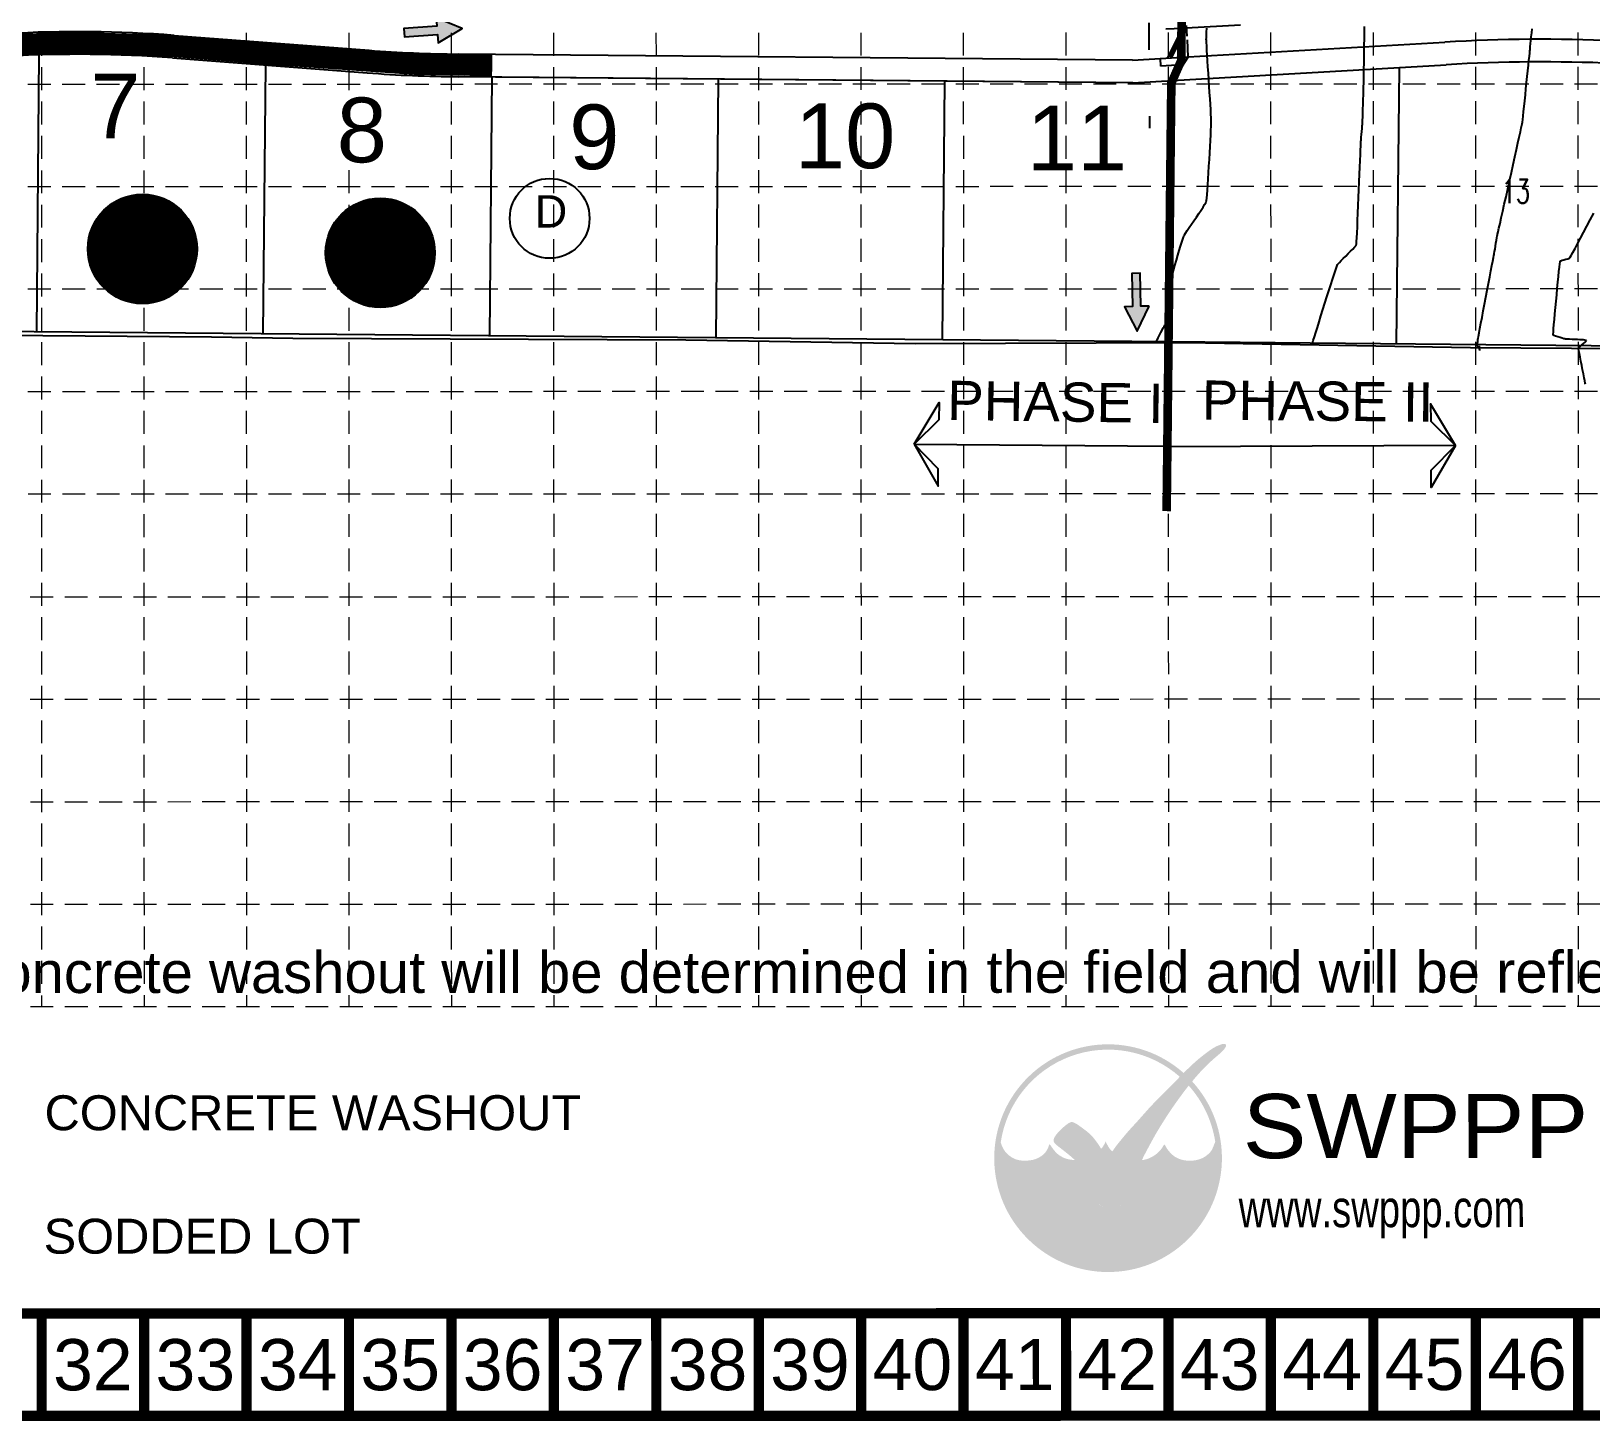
# Model space of a CAD drawing. Extents: x -500 to 2880, y -1767 to 500.
# Drawn here: x 1353 to 2076, y -1767 to -1123 of the extents above; entities that cross this region are included whole.
import ezdxf
from ezdxf.enums import TextEntityAlignment as Align

# ---------------------------------------------------------------- set-up
doc = ezdxf.new("R2010")
doc.units = 0
doc.header["$LTSCALE"] = 25
doc.header["$MEASUREMENT"] = 0
for name, pattern in [('CENTER', [2, 1.25, -0.25, 0.25, -0.25]), ('DASHED', [0.75, 0.5, -0.25]), ('HIDDEN', [0.375, 0.25, -0.125]), ('PHANTOM', [2.5, 1.25, -0.25, 0.25, -0.25, 0.25, -0.25])]:
    doc.linetypes.add(name, pattern=pattern)
doc.layers.get('0').update_dxf_attribs({"linetype": 'CONTINUOUS'})
for name, color, linetype in [('BASE', 7, 'CONTINUOUS'), ('BLOCKNO', 3, 'CONTINUOUS'), ('BOUNDARY', 4, 'PHANTOM'), ('CONT-MJR', 11, 'DASHED'), ('CONT-MNR', 9, 'HIDDEN'), ('EROSION BLANKET', 84, 'CONTINUOUS'), ('ESMTS', 2, 'DASHED'), ('GRID', 254, 'HIDDEN'), ('LEGEND', 7, 'CONTINUOUS'), ('LOGO', 7, 'CONTINUOUS'), ('P-LOTNOS', 2, 'CONTINUOUS'), ('P-LOTS', 1, 'CONTINUOUS'), ('P-PVMT', 9, 'CONTINUOUS'), ('P-ROW', 2, 'CONTINUOUS'), ('P-STORM', 3, 'CONTINUOUS'), ('P-Storm-CL', 11, 'CENTER'), ('P-STORM-INLET', 3, 'CONTINUOUS'), ('PHASE2', 9, 'CONTINUOUS'), ('PHASE2TEXT', 9, 'CONTINUOUS'), ('PHASELINE', 9, 'DASHED'), ('SRF-FLT', 7, 'CONTINUOUS')]:
    doc.layers.add(name, color=color, linetype=linetype)
doc.styles.add("L200'", font='ARIAL.TTF', dxfattribs={"height": 0.001969})
doc.styles.add('LOGO1', font='ROCKEB.TTF', dxfattribs={"height": 25})
doc.styles.add('ryland', font='ARIAL.TTF', dxfattribs={"height": 25})
doc.styles.get("Standard").update_dxf_attribs({"font": 'ARIAL.TTF'})
doc.styles.add('TEXT100', font='simplex.shx', dxfattribs={"height": 8.8})
pattern_1 = [(281.6589, (-630.7327, 1250.781), (0.61210502, 0.12630301), [])]

# ---------------------------------------------------------------- blocks, each defined once
blk = doc.blocks.new('ARROW')
blk.add_lwpolyline([(-67, -25.4), (-59.3, -25.4), (-59.6, -56.1), (-51.9, -56.2), (-51.6, -25.5), (-44, -25.5), (-55.3, -2.4), (-67, -25.4)], close=True)
at = {"color": 254}
for points in [[(-44, -25.5), (-67, -25.4), (-55.3, -2.4), (-67, -25.4)], [(-59.6, -56.1), (-51.9, -56.2), (-59.3, -25.4), (-51.6, -25.5)]]:
    blk.add_solid(points, dxfattribs=at)
blk = doc.blocks.new('new logo')
at = {"layer": 'LOGO'}
h = blk.add_hatch(color=170, dxfattribs=at)
h.paths.add_polyline_path([(67.43, 44.06), (66.82, 44.7), (66.35, 45.25), (65.96, 45.76), (65.54, 46.4), (65.09, 47.19), (64.7, 47.94), (64.44, 48.47), (64.18, 49.02), (63.92, 49.58), (63.67, 50.15), (63.31, 50.99), (62.9, 52), (62.6, 52.78), (62.42, 53.27), (62.25, 53.75), (62.07, 54.23), (61.88, 54.72), (61.69, 55.22), (61.48, 55.74), (61.26, 56.27), (61.03, 56.81), (60.78, 57.37), (60.52, 57.93), (60.25, 58.5), (59.96, 59.07), (59.66, 59.64), (59.34, 60.2), (59.02, 60.77), (58.68, 61.32), (58.34, 61.87), (57.99, 62.4), (57.64, 62.91), (57.29, 63.4), (56.95, 63.87), (56.61, 64.32), (56.27, 64.74), (55.93, 65.14), (55.58, 65.53), (55.23, 65.91), (54.91, 66.23), (53.98, 66.22), (52.92, 66.33), (52.05, 66.5), (51.45, 66.64), (50.85, 66.81), (50.26, 67.01), (49.41, 67.35), (48.33, 67.91), (47.34, 68.56), (46.46, 69.26), (45.69, 70.02), (45.01, 70.79), (44.44, 71.52), (43.98, 72.16), (43.6, 72.69), (43.42, 72.95), (43.25, 73.18), (43.1, 73.38), (42.96, 73.53), (42.85, 73.65), (42.75, 73.73), (42.66, 73.76), (42.59, 73.76), (42.53, 73.71), (42.48, 73.63), (42.43, 73.52), (42.38, 73.38), (42.33, 73.22), (42.19, 72.76), (41.96, 72.1), (41.67, 71.46), (41.36, 70.91), (40.98, 70.34), (40.53, 69.77), (40.01, 69.21), (39.42, 68.67), (38.77, 68.17), (38.06, 67.7), (37.31, 67.27), (36.53, 66.9), (35.73, 66.59), (34.88, 66.34), (33.96, 66.14), (32.97, 65.99), (31.89, 65.9), (30.76, 65.86), (29.65, 65.89), (28.59, 65.97), (27.62, 66.13), (26.71, 66.36), (25.83, 66.67), (24.95, 67.08), (24.08, 67.58), (23.21, 68.18), (22.36, 68.88), (21.76, 69.47), (21.37, 69.89), (20.98, 70.36), (20.61, 70.88), (20.24, 71.46), (19.89, 72.13), (19.54, 72.89), (19.19, 73.77), (18.85, 74.77, -0.595729), (106.28, 106.77), (106.97, 107.48), (107.53, 108.05), (108.12, 108.64, 37.93689), (112.29, 104.53), (112.05, 104.24), (111.57, 103.66), (111.09, 103.06), (110.61, 102.47, -0.146449), (123.57, 75.01), (123.33, 74.47), (123.13, 73.97), (122.94, 73.5), (122.77, 73.07), (122.51, 72.4), (122.22, 71.72), (121.9, 71.1), (121.52, 70.53), (121.11, 70), (120.66, 69.51), (120.15, 69.03), (119.62, 68.57), (119.04, 68.14), (118.44, 67.73), (117.81, 67.36), (117.15, 67.03), (116.47, 66.74), (115.76, 66.49), (115.03, 66.28), (114.28, 66.11), (113.5, 65.97), (112.72, 65.88), (111.92, 65.82), (111.11, 65.8), (110.29, 65.82), (109.44, 65.89), (108.56, 66.01), (107.66, 66.19), (106.75, 66.43), (105.88, 66.73), (105.05, 67.1), (104.26, 67.53), (103.5, 68.04), (102.78, 68.61), (102.07, 69.26), (101.4, 69.96), (100.78, 70.68), (100.24, 71.38), (99.83, 72.02), (99.55, 72.52), (99.4, 72.79), (99.26, 73.03), (99.13, 73.24), (99.02, 73.4), (98.92, 73.52), (98.82, 73.58), (98.72, 73.6), (98.63, 73.58), (98.54, 73.51), (98.45, 73.42), (98.36, 73.3), (98.26, 73.16), (98.17, 73), (98.06, 72.83), (97.8, 72.39), (97.42, 71.81), (96.93, 71.14), (96.41, 70.55), (95.93, 70.06), (95.41, 69.58), (94.84, 69.11), (94.21, 68.65), (93.52, 68.19), (92.75, 67.74), (91.9, 67.28), (90.95, 66.85), (90.08, 66.57), (89.39, 66.39), (88.62, 66.22), (87.78, 66.08), (87.59, 65.61), (87.38, 65.07), (87.13, 64.45), (86.86, 63.76), (86.57, 63), (86.26, 62.19), (85.94, 61.33), (85.6, 60.44), (85.25, 59.53), (84.91, 58.59), (84.56, 57.66), (84.21, 56.72), (83.87, 55.8), (83.53, 54.89), (83.21, 54.02), (82.9, 53.18), (82.61, 52.38), (82.34, 51.64), (82.09, 50.96), (81.86, 50.33), (81.65, 49.76), (81.33, 48.95), (80.94, 48.06), (80.54, 47.29), (80.1, 46.58), (79.62, 45.94), (79.13, 45.36), (78.61, 44.81), (78.1, 44.32), (77.57, 43.87), (77.04, 43.47), (76.48, 43.12), (75.9, 42.81), (75.31, 42.55), (74.58, 42.28), (73.74, 42.05), (72.97, 41.94), (72.25, 41.93), (71.55, 42.04), (70.87, 42.22), (70.06, 42.5), (69.36, 42.77), (68.67, 43.11), (68.04, 43.53)])
h.paths.add_polyline_path([(71.76, 72.04), (70.7, 73.9), (70.07, 75.23), (69.69, 74.29), (68.67, 72.59), (67.85, 71.67), (67.95, 71.51), (68.11, 71.24), (68.27, 70.99), (68.41, 70.76), (68.55, 70.55), (68.68, 70.37), (68.8, 70.21), (68.92, 70.07), (69.04, 69.95), (69.15, 69.84), (69.26, 69.75), (69.37, 69.67), (69.48, 69.59), (69.59, 69.52), (69.7, 69.46), (69.82, 69.41), (69.94, 69.36), (70.05, 69.32), (70.17, 69.28), (70.29, 69.25), (70.41, 69.22), (70.53, 69.2), (70.64, 69.18), (70.76, 69.17), (70.88, 69.16), (71, 69.15), (71.11, 69.15), (71.22, 69.16), (71.33, 69.17), (71.44, 69.19), (71.54, 69.21), (71.64, 69.24), (71.74, 69.27), (71.84, 69.31), (71.94, 69.35), (72.04, 69.4), (72.14, 69.45), (72.24, 69.51), (72.35, 69.58), (72.45, 69.65), (72.56, 69.72), (72.67, 69.81), (72.78, 69.9), (72.89, 70), (73, 70.1), (73.11, 70.21), (73.22, 70.34), (73.3, 70.42), (72.52, 71.08)], flags=17)
blk.add_hatch(color=240, dxfattribs=at).paths.add_polyline_path([(117.73, 117.3), (118.86, 118.16), (119.82, 118.88), (120.63, 119.47), (121.31, 119.95), (121.89, 120.34), (122.37, 120.64), (122.78, 120.89), (123.13, 121.1), (123.45, 121.27), (123.73, 121.42), (123.99, 121.55), (124.22, 121.67), (124.44, 121.77), (124.65, 121.85), (124.84, 121.93), (125.03, 122.01), (125.21, 122.09), (125.4, 122.16), (125.58, 122.23), (125.76, 122.3), (125.93, 122.37), (126.1, 122.44), (126.26, 122.49), (126.41, 122.55), (126.56, 122.6), (126.69, 122.64), (126.82, 122.67), (126.95, 122.71), (127.06, 122.73), (127.18, 122.76), (127.29, 122.78), (127.39, 122.79), (127.5, 122.8), (127.6, 122.81), (127.7, 122.82), (127.79, 122.82), (127.89, 122.82), (127.98, 122.82), (128.06, 122.81), (128.14, 122.8), (128.22, 122.79), (128.29, 122.78), (128.35, 122.76), (128.42, 122.74), (128.47, 122.72), (128.52, 122.7), (128.57, 122.67), (128.62, 122.64), (128.65, 122.61), (128.69, 122.57), (128.72, 122.53), (128.75, 122.49), (128.77, 122.44), (128.79, 122.39), (128.81, 122.34), (128.82, 122.28), (128.83, 122.21), (128.84, 122.14), (128.84, 122.07), (128.84, 122), (128.83, 121.92), (128.82, 121.84), (128.81, 121.76), (128.79, 121.68), (128.77, 121.6), (128.74, 121.52), (128.7, 121.44), (128.66, 121.35), (128.61, 121.26), (128.56, 121.16), (128.5, 121.06), (128.43, 120.95), (128.35, 120.83), (128.27, 120.7), (128.18, 120.57), (128.08, 120.42), (127.96, 120.27), (127.85, 120.12), (127.71, 119.96), (127.57, 119.79), (127.42, 119.62), (127.25, 119.44), (127.06, 119.24), (126.84, 119.03), (126.58, 118.79), (126.28, 118.52), (125.94, 118.21), (125.54, 117.86), (125.08, 117.47), (124.58, 117.04), (124.04, 116.57), (123.48, 116.08), (122.89, 115.57), (122.3, 115.05), (121.71, 114.53), (121.13, 114.01), (120.58, 113.5), (120.04, 112.99), (119.52, 112.49), (119.01, 111.99), (118.51, 111.49), (118.02, 110.99), (117.53, 110.47), (117.03, 109.94), (116.53, 109.4), (116.03, 108.85), (115.52, 108.29), (115.02, 107.71), (114.51, 107.14), (114.01, 106.56), (113.51, 105.98), (113.02, 105.4), (112.54, 104.82), (112.05, 104.24), (111.57, 103.66), (111.09, 103.06), (110.59, 102.44), (110.09, 101.8), (109.56, 101.13), (109.02, 100.43), (108.45, 99.68), (107.87, 98.9), (107.27, 98.1), (106.66, 97.27), (106.04, 96.43), (105.43, 95.59), (104.82, 94.74), (104.23, 93.91), (103.65, 93.08), (103.08, 92.27), (102.52, 91.46), (101.97, 90.65), (101.42, 89.84), (100.87, 89.01), (100.32, 88.18), (99.77, 87.33), (99.2, 86.45), (98.63, 85.56), (98.06, 84.66), (97.5, 83.76), (96.94, 82.87), (96.4, 81.99), (95.88, 81.13), (95.38, 80.29), (94.91, 79.49), (94.46, 78.72), (94.03, 77.96), (93.61, 77.23), (93.21, 76.5), (92.81, 75.77), (92.41, 75.04), (92.01, 74.29), (91.6, 73.54), (91.18, 72.77), (90.78, 72.02), (90.38, 71.27), (90, 70.56), (89.64, 69.88), (89.31, 69.25), (89.01, 68.69), (88.75, 68.19), (88.53, 67.74), (88.33, 67.32), (88.15, 66.92), (87.97, 66.52), (87.78, 66.08), (87.59, 65.61), (87.38, 65.07), (87.13, 64.45), (86.86, 63.76), (86.57, 63), (86.26, 62.19), (85.94, 61.33), (85.6, 60.44), (85.25, 59.53), (84.91, 58.59), (84.56, 57.66), (84.21, 56.72), (83.87, 55.8), (83.53, 54.89), (83.21, 54.02), (82.9, 53.18), (82.61, 52.38), (82.34, 51.64), (82.09, 50.96), (81.86, 50.33), (81.65, 49.76), (81.44, 49.23), (81.24, 48.75), (81.04, 48.29), (80.84, 47.87), (80.64, 47.48), (80.43, 47.11), (80.2, 46.75), (79.97, 46.41), (79.73, 46.09), (79.49, 45.78), (79.24, 45.49), (78.99, 45.21), (78.74, 44.95), (78.48, 44.69), (78.23, 44.45), (77.97, 44.21), (77.71, 43.99), (77.44, 43.78), (77.17, 43.58), (76.9, 43.39), (76.62, 43.21), (76.33, 43.04), (76.04, 42.89), (75.75, 42.75), (75.45, 42.62), (75.16, 42.5), (74.87, 42.39), (74.58, 42.29), (74.3, 42.2), (74.02, 42.13), (73.75, 42.07), (73.49, 42.02), (73.23, 41.98), (72.98, 41.95), (72.73, 41.94), (72.49, 41.93), (72.24, 41.94), (72.01, 41.97), (71.77, 42), (71.53, 42.05), (71.3, 42.11), (71.06, 42.17), (70.83, 42.24), (70.59, 42.32), (70.35, 42.4), (70.12, 42.48), (69.88, 42.57), (69.64, 42.66), (69.4, 42.76), (69.16, 42.87), (68.93, 42.98), (68.69, 43.11), (68.47, 43.25), (68.25, 43.39), (68.04, 43.55), (67.83, 43.72), (67.62, 43.9), (67.42, 44.09), (67.22, 44.28), (67.03, 44.49), (66.83, 44.69), (66.64, 44.9), (66.45, 45.13), (66.26, 45.36), (66.06, 45.62), (65.86, 45.91), (65.65, 46.23), (65.43, 46.59), (65.2, 47), (64.96, 47.45), (64.7, 47.94), (64.44, 48.47), (64.18, 49.02), (63.92, 49.58), (63.67, 50.15), (63.43, 50.71), (63.2, 51.26), (62.99, 51.78), (62.79, 52.29), (62.6, 52.78), (62.42, 53.27), (62.25, 53.75), (62.07, 54.23), (61.88, 54.72), (61.69, 55.22), (61.48, 55.74), (61.26, 56.27), (61.03, 56.81), (60.78, 57.37), (60.52, 57.93), (60.25, 58.5), (59.96, 59.07), (59.66, 59.64), (59.34, 60.2), (59.02, 60.77), (58.68, 61.32), (58.34, 61.87), (57.99, 62.4), (57.64, 62.91), (57.29, 63.4), (56.95, 63.87), (56.61, 64.32), (56.27, 64.74), (55.93, 65.14), (55.58, 65.53), (55.23, 65.91), (54.86, 66.28), (54.49, 66.65), (54.09, 67.01), (53.68, 67.39), (53.25, 67.76), (52.81, 68.14), (52.35, 68.52), (51.89, 68.9), (51.42, 69.28), (50.95, 69.66), (50.48, 70.04), (50.01, 70.41), (49.54, 70.78), (49.09, 71.13), (48.65, 71.47), (48.24, 71.8), (47.84, 72.11), (47.47, 72.4), (47.14, 72.66), (46.83, 72.9), (46.56, 73.11), (46.32, 73.3), (46.11, 73.47), (45.92, 73.63), (45.75, 73.78), (45.6, 73.92), (45.46, 74.05), (45.34, 74.18), (45.23, 74.31), (45.13, 74.44), (45.04, 74.56), (44.96, 74.69), (44.9, 74.82), (44.84, 74.96), (44.8, 75.1), (44.76, 75.24), (44.73, 75.39), (44.72, 75.54), (44.71, 75.69), (44.7, 75.84), (44.71, 75.99), (44.72, 76.15), (44.75, 76.3), (44.78, 76.45), (44.81, 76.6), (44.86, 76.75), (44.92, 76.9), (44.99, 77.06), (45.07, 77.23), (45.17, 77.4), (45.29, 77.59), (45.42, 77.8), (45.57, 78.01), (45.73, 78.24), (45.91, 78.48), (46.11, 78.73), (46.32, 78.99), (46.55, 79.26), (46.8, 79.54), (47.06, 79.83), (47.33, 80.13), (47.62, 80.43), (47.91, 80.73), (48.21, 81.04), (48.52, 81.34), (48.84, 81.64), (49.16, 81.93), (49.48, 82.21), (49.79, 82.48), (50.1, 82.74), (50.41, 82.98), (50.7, 83.21), (50.98, 83.42), (51.24, 83.62), (51.49, 83.79), (51.7, 83.95), (51.9, 84.08), (52.08, 84.19), (52.25, 84.29), (52.4, 84.38), (52.55, 84.45), (52.68, 84.51), (52.82, 84.56), (52.95, 84.61), (53.08, 84.64), (53.21, 84.67), (53.34, 84.69), (53.47, 84.7), (53.6, 84.7), (53.72, 84.69), (53.85, 84.68), (53.97, 84.65), (54.1, 84.62), (54.22, 84.58), (54.35, 84.54), (54.48, 84.48), (54.61, 84.43), (54.74, 84.36), (54.88, 84.3), (55.02, 84.23), (55.17, 84.15), (55.34, 84.06), (55.51, 83.97), (55.7, 83.86), (55.91, 83.73), (56.14, 83.59), (56.4, 83.42), (56.68, 83.23), (56.99, 83.01), (57.32, 82.78), (57.67, 82.53), (58.03, 82.27), (58.4, 81.99), (58.79, 81.71), (59.18, 81.42), (59.57, 81.13), (59.97, 80.83), (60.37, 80.53), (60.76, 80.22), (61.15, 79.91), (61.54, 79.59), (61.91, 79.27), (62.28, 78.93), (62.64, 78.6), (62.98, 78.25), (63.32, 77.9), (63.65, 77.54), (63.97, 77.17), (64.29, 76.79), (64.6, 76.4), (64.91, 76.01), (65.22, 75.6), (65.52, 75.19), (65.82, 74.78), (66.11, 74.37), (66.39, 73.96), (66.66, 73.57), (66.91, 73.18), (67.15, 72.81), (67.37, 72.45), (67.58, 72.12), (67.77, 71.8), (67.95, 71.51), (68.11, 71.24), (68.27, 70.99), (68.41, 70.76), (68.55, 70.55), (68.68, 70.37), (68.8, 70.21), (68.92, 70.07), (69.04, 69.95), (69.15, 69.84), (69.26, 69.75), (69.37, 69.67), (69.48, 69.59), (69.59, 69.52), (69.7, 69.46), (69.82, 69.41), (69.94, 69.36), (70.05, 69.32), (70.17, 69.28), (70.29, 69.25), (70.41, 69.22), (70.53, 69.2), (70.64, 69.18), (70.76, 69.17), (70.88, 69.16), (71, 69.15), (71.11, 69.15), (71.22, 69.16), (71.33, 69.17), (71.44, 69.19), (71.54, 69.21), (71.64, 69.24), (71.74, 69.27), (71.84, 69.31), (71.94, 69.35), (72.04, 69.4), (72.14, 69.45), (72.24, 69.51), (72.35, 69.58), (72.45, 69.65), (72.56, 69.72), (72.67, 69.81), (72.78, 69.9), (72.89, 70), (73, 70.1), (73.11, 70.21), (73.22, 70.34), (73.34, 70.47), (73.46, 70.61), (73.58, 70.77), (73.72, 70.94), (73.85, 71.12), (74, 71.32), (74.15, 71.53), (74.32, 71.77), (74.5, 72.01), (74.68, 72.27), (74.88, 72.55), (75.09, 72.84), (75.32, 73.15), (75.56, 73.46), (75.82, 73.79), (76.09, 74.14), (76.37, 74.49), (76.67, 74.87), (76.99, 75.25), (77.32, 75.65), (77.66, 76.07), (78.02, 76.5), (78.39, 76.95), (78.77, 77.42), (79.18, 77.91), (79.6, 78.4), (80.03, 78.92), (80.49, 79.45), (80.96, 80), (81.46, 80.56), (81.97, 81.13), (82.5, 81.72), (83.04, 82.31), (83.59, 82.91), (84.14, 83.51), (84.68, 84.1), (85.22, 84.68), (85.74, 85.25), (86.24, 85.81), (86.73, 86.35), (87.2, 86.89), (87.67, 87.41), (88.13, 87.94), (88.59, 88.46), (89.06, 88.98), (89.53, 89.52), (90.01, 90.05), (90.5, 90.6), (91, 91.16), (91.52, 91.73), (92.06, 92.31), (92.61, 92.9), (93.18, 93.5), (93.77, 94.12), (94.38, 94.75), (95.01, 95.39), (95.64, 96.03), (96.28, 96.68), (96.92, 97.32), (97.56, 97.96), (98.19, 98.58), (98.8, 99.19), (99.39, 99.77), (99.96, 100.34), (100.52, 100.9), (101.07, 101.45), (101.61, 101.98), (102.14, 102.52), (102.66, 103.05), (103.19, 103.59), (103.72, 104.13), (104.25, 104.67), (104.78, 105.23), (105.32, 105.78), (105.86, 106.34), (106.41, 106.91), (106.97, 107.48), (107.53, 108.05), (108.11, 108.62), (108.69, 109.2), (109.27, 109.77), (109.86, 110.34), (110.45, 110.91), (111.04, 111.47), (111.62, 112.02), (112.2, 112.56), (112.77, 113.1), (113.35, 113.62), (113.95, 114.16), (114.58, 114.71), (115.26, 115.3), (116.01, 115.91), (116.82, 116.58)])
at = {"layer": 'LOGO', "style": 'LOGO1'}
for s, height, width, p in [('SWPPP', 31.324, 1.115, (136.96, 67.05)), ('www.swppp.com', 18.1118, 0.77, (135.01, 33.35))]:
    blk.add_text(s, height=height, dxfattribs=dict(at, width=width)).set_placement(p)

msp = doc.modelspace()

# ---------------------------------------------------------------- hatches: boundary and pattern name
at = {"layer": 'PHASE2TEXT'}
h = msp.add_hatch(dxfattribs=at)
h.set_pattern_fill('ANSI31', color=3, scale=5, style=0)
h.set_pattern_definition(pattern_1)
edge = h.paths.add_edge_path()
edge.add_arc((1404.63, -1223.62), 25.34, 0, 360)
h = msp.add_hatch(dxfattribs=at)
h.set_pattern_fill('ANSI31', color=3, scale=5, style=0)
h.set_pattern_definition(pattern_1)
edge = h.paths.add_edge_path()
edge.add_arc((1514.92, -1225.4), 25.34, 0, 360)

# ---------------------------------------------------------------- linework, layer by layer
at = {"color": 5}
for centre in [(1404.63, -1223.62), (1514.92, -1225.4)]:
    msp.add_circle(centre, 25.34, dxfattribs=at)
at = {"layer": 'BASE', "const_width": 4.75}
for points in [[(-162.09, -1765.02), (2877.91, -1764.33), (2877.48, 135.67), (-162.52, 134.98)], [(-114.6, -1717.51), (2830.4, -1716.84), (2829.99, 88.16), (-115.01, 87.49)]]:
    msp.add_lwpolyline(points, close=True, dxfattribs=at)
for points in [[(1357.91, -1764.67), (1357.9, -1717.17)], [(1405.41, -1764.66), (1405.4, -1717.16)], [(1452.91, -1764.65), (1452.9, -1717.15)], [(1500.41, -1764.64), (1500.4, -1717.14)], [(1547.91, -1764.63), (1547.9, -1717.13)], [(1595.41, -1764.62), (1595.4, -1717.12)], [(1642.91, -1764.61), (1642.9, -1717.11)], [(1690.41, -1764.6), (1690.4, -1717.1)], [(1737.91, -1764.59), (1737.9, -1717.09)], [(1785.41, -1764.58), (1785.4, -1717.08)], [(1832.91, -1764.57), (1832.9, -1717.07)], [(1880.41, -1764.56), (1880.4, -1717.06)], [(1927.91, -1764.55), (1927.9, -1717.05)], [(1975.41, -1764.53), (1975.4, -1717.03)], [(2022.91, -1764.52), (2022.9, -1717.02)], [(2070.41, -1764.51), (2070.4, -1717.01)]]:
    msp.add_lwpolyline(points, dxfattribs=at)
at = {"layer": 'BLOCKNO', "color": 7}
msp.add_circle((1593.46, -1209.42), 18.48, dxfattribs=at)
at = {"layer": 'BOUNDARY', "color": 7, "linetype": 'Continuous'}
for p, q in [((1889.05, -1124.89), (1888.78, -1120)), ((1889.05, -1124.89), (1888.78, -1120)), ((1889.6, -1134.58), (1889.15, -1126.68)), ((1889.6, -1134.58), (1889.15, -1126.68)), ((1889.6, -1134.58), (1881.72, -1146.74)), ((1889.6, -1134.58), (1881.72, -1146.74)), ((1881.05, -1266.74), (-23.41, -1249.57))]:
    msp.add_line(p, q, dxfattribs=at)
at = {"layer": 'BOUNDARY', "color": 7, "linetype": 'Continuous', "ltscale": 50}
for p, q in [((1889.6, -1134.58), (1881.72, -1146.74)), ((1889.6, -1134.58), (1881.72, -1146.74)), ((1881.72, -1146.74), (1881.74, -1158.51)), ((1881.72, -1146.74), (1881.74, -1158.51)), ((1871.64, -1162.01), (1871.65, -1167.65)), ((1871.64, -1162.01), (1871.65, -1167.65)), ((1881.64, -1161.99), (1881.65, -1167.63)), ((1881.64, -1161.99), (1881.65, -1167.63)), ((1881.56, -1171.42), (1881.55, -1177.25)), ((1881.56, -1171.42), (1881.55, -1177.25)), ((1881.65, -1181.97), (1881.05, -1266.74)), ((1881.65, -1181.97), (1881.05, -1266.74))]:
    msp.add_line(p, q, dxfattribs=at)
at = {"layer": 'CONT-MJR', "color": 35}
for p, q in [((1971.29, -1123.27, 590), (1971.34, -1120.41, 590)), ((1971.2, -1129.2, 590), (1971.25, -1126.22, 590)), ((1971.25, -1126.22, 590), (1971.29, -1123.27, 590)), ((1971.08, -1137.57, 590), (1971.12, -1134.95, 590)), ((1971.12, -1134.95, 590), (1971.16, -1132.14, 590)), ((1971.16, -1132.14, 590), (1971.2, -1129.2, 590)), ((1971, -1143.52, 590), (1971.02, -1141.93, 590)), ((1971.02, -1141.93, 590), (1971.05, -1139.92, 590)), ((1971.05, -1139.92, 590), (1971.08, -1137.57, 590)), ((1970.83, -1150.18, 590), (1970.88, -1148.36, 590)), ((1970.88, -1148.36, 590), (1970.92, -1146.85, 590)), ((1970.92, -1146.85, 590), (1970.95, -1145.76, 590)), ((1970.95, -1145.76, 590), (1970.97, -1145.17, 590)), ((1970.97, -1145.17, 590), (1970.98, -1144.63, 590)), ((1970.98, -1144.63, 590), (1971, -1143.52, 590)), ((1970.58, -1158.73, 590), (1970.64, -1156.59, 590)), ((1970.64, -1156.59, 590), (1970.71, -1154.39, 590)), ((1970.71, -1154.39, 590), (1970.77, -1152.22, 590)), ((1970.77, -1152.22, 590), (1970.83, -1150.18, 590)), ((1970.39, -1164.82, 590), (1970.42, -1163.86, 590)), ((1970.42, -1163.86, 590), (1970.46, -1162.46, 590)), ((1970.46, -1162.46, 590), (1970.52, -1160.72, 590)), ((1970.52, -1160.72, 590), (1970.58, -1158.73, 590)), ((1969.82, -1171.83, 590), (1969.93, -1170.48, 590)), ((1969.93, -1170.48, 590), (1970.05, -1169.08, 590)), ((1970.05, -1169.08, 590), (1970.17, -1167.74, 590)), ((1970.17, -1167.74, 590), (1970.27, -1166.57, 590)), ((1970.27, -1166.57, 590), (1970.34, -1165.71, 590)), ((1970.34, -1165.71, 590), (1970.37, -1165.26, 590)), ((1970.37, -1165.26, 590), (1970.39, -1164.82, 590)), ((1969.39, -1179.89, 590), (1969.48, -1177.64, 590)), ((1969.48, -1177.64, 590), (1969.55, -1175.9, 590)), ((1969.55, -1175.9, 590), (1969.59, -1174.77, 590)), ((1969.59, -1174.77, 590), (1969.61, -1174.31, 590)), ((1969.61, -1174.31, 590), (1969.65, -1173.86, 590)), ((1969.65, -1173.86, 590), (1969.72, -1172.99, 590)), ((1969.72, -1172.99, 590), (1969.82, -1171.83, 590)), ((1969.03, -1188.96, 590), (1969.16, -1185.63, 590)), ((1969.16, -1185.63, 590), (1969.28, -1182.58, 590)), ((1969.28, -1182.58, 590), (1969.39, -1179.89, 590)), ((1968.73, -1196.14, 590), (1968.88, -1192.49, 590)), ((1968.88, -1192.49, 590), (1969.03, -1188.96, 590)), ((1968.42, -1203.49, 590), (1968.58, -1199.83, 590)), ((1968.58, -1199.83, 590), (1968.73, -1196.14, 590)), ((1968.12, -1210.36, 590), (1968.27, -1207.02, 590)), ((1968.27, -1207.02, 590), (1968.42, -1203.49, 590)), ((1967.85, -1216.13, 590), (1967.98, -1213.42, 590)), ((1967.98, -1213.42, 590), (1968.12, -1210.36, 590)), ((1966.63, -1222.81, 590), (1967.21, -1222.16, 590)), ((1967.21, -1222.16, 590), (1967.48, -1221.8, 590)), ((1967.48, -1221.8, 590), (1967.54, -1221.31, 590)), ((1967.54, -1221.31, 590), (1967.63, -1220.15, 590)), ((1967.63, -1220.15, 590), (1967.73, -1218.4, 590)), ((1967.73, -1218.4, 590), (1967.85, -1216.13, 590)), ((1959.64, -1229.85, 590), (1960.47, -1229, 590)), ((1960.47, -1229, 590), (1961.48, -1228, 590)), ((1961.48, -1228, 590), (1962.58, -1226.9, 590)), ((1962.58, -1226.9, 590), (1963.72, -1225.77, 590)), ((1963.72, -1225.77, 590), (1964.82, -1224.67, 590)), ((1964.82, -1224.67, 590), (1965.81, -1223.66, 590)), ((1965.81, -1223.66, 590), (1966.63, -1222.81, 590)), ((1956.46, -1237.74, 590), (1957.17, -1235.53, 590)), ((1957.17, -1235.53, 590), (1957.78, -1233.67, 590)), ((1957.78, -1233.67, 590), (1958.26, -1232.22, 590)), ((1958.26, -1232.22, 590), (1958.59, -1231.26, 590)), ((1958.59, -1231.26, 590), (1958.75, -1230.84, 590)), ((1958.75, -1230.84, 590), (1959.04, -1230.49, 590)), ((1959.04, -1230.49, 590), (1959.64, -1229.85, 590)), ((1953.9, -1245.81, 590), (1954.81, -1242.95, 590)), ((1954.81, -1242.95, 590), (1955.67, -1240.24, 590)), ((1955.67, -1240.24, 590), (1956.46, -1237.74, 590)), ((1952.04, -1251.71, 590), (1952.97, -1248.75, 590)), ((1952.97, -1248.75, 590), (1953.9, -1245.81, 590)), ((1949.43, -1260.02, 590), (1950.25, -1257.41, 590)), ((1950.25, -1257.41, 590), (1951.12, -1254.62, 590)), ((1951.12, -1254.62, 590), (1952.04, -1251.71, 590)), ((1947.53, -1266.07, 590), (1948.05, -1264.42, 590)), ((1948.05, -1264.42, 590), (1948.69, -1262.37, 590)), ((1948.69, -1262.37, 590), (1949.43, -1260.02, 590)), ((1946.93, -1267.98, 590), (1947.15, -1267.28, 590)), ((1947.15, -1267.28, 590), (1947.53, -1266.07, 590))]:
    msp.add_line(p, q, dxfattribs=at)
at = {"layer": 'CONT-MNR', "color": 35}
for p, q in [((1897.94, -1126.31, 591), (1897.96, -1125.71, 591)), ((1897.96, -1126.84, 591), (1897.94, -1126.31, 591)), ((1897.96, -1125.71, 591), (1898.01, -1124.6, 591)), ((1898.02, -1127.92, 591), (1897.96, -1126.84, 591)), ((1898.01, -1124.6, 591), (1898.08, -1123.08, 591)), ((1898.11, -1129.47, 591), (1898.02, -1127.92, 591)), ((1898.08, -1123.08, 591), (1898.18, -1121.24, 591)), ((2048.32, -1128.49, 589), (2048.48, -1126.93, 589)), ((2048.48, -1126.93, 589), (2048.65, -1125.2, 589)), ((2048.65, -1125.2, 589), (2048.83, -1123.38, 589)), ((2048.83, -1123.38, 589), (2049.01, -1121.56, 589)), ((1898.24, -1131.43, 591), (1898.11, -1129.47, 591)), ((1898.38, -1133.74, 591), (1898.24, -1131.43, 591)), ((1898.54, -1136.33, 591), (1898.38, -1133.74, 591)), ((2047.54, -1136.19, 589), (2047.73, -1134.27, 589)), ((2047.73, -1134.27, 589), (2047.89, -1132.76, 589)), ((2047.89, -1132.76, 589), (2047.99, -1131.72, 589)), ((2047.99, -1131.72, 589), (2048.04, -1131.24, 589)), ((2048.04, -1131.24, 589), (2048.09, -1130.73, 589)), ((2048.09, -1130.73, 589), (2048.19, -1129.78, 589)), ((2048.19, -1129.78, 589), (2048.32, -1128.49, 589)), ((1898.72, -1139.13, 591), (1898.54, -1136.33, 591)), ((1898.91, -1142.08, 591), (1898.72, -1139.13, 591)), ((1899.11, -1145.1, 591), (1898.91, -1142.08, 591)), ((2046.77, -1143.66, 589), (2047.05, -1140.96, 589)), ((2047.05, -1140.96, 589), (2047.31, -1138.44, 589)), ((2047.31, -1138.44, 589), (2047.54, -1136.19, 589)), ((1899.3, -1148.13, 591), (1899.11, -1145.1, 591)), ((1899.49, -1151.1, 591), (1899.3, -1148.13, 591)), ((2045.88, -1152.22, 589), (2046.17, -1149.37, 589)), ((2046.17, -1149.37, 589), (2046.47, -1146.49, 589)), ((2046.47, -1146.49, 589), (2046.77, -1143.66, 589)), ((1899.67, -1153.95, 591), (1899.49, -1151.1, 591)), ((1899.83, -1156.61, 591), (1899.67, -1153.95, 591)), ((1899.98, -1159.01, 591), (1899.83, -1156.61, 591)), ((2045.31, -1157.57, 589), (2045.59, -1154.98, 589)), ((2045.59, -1154.98, 589), (2045.88, -1152.22, 589)), ((1900.1, -1161.08, 591), (1899.98, -1159.01, 591)), ((1900.19, -1162.77, 591), (1900.1, -1161.08, 591)), ((1900.25, -1163.99, 591), (1900.19, -1162.77, 591)), ((1900.27, -1164.69, 591), (1900.25, -1163.99, 591)), ((2044.5, -1164.84, 589), (2044.64, -1163.63, 589)), ((2044.64, -1163.63, 589), (2044.83, -1161.97, 589)), ((2044.83, -1161.97, 589), (2045.06, -1159.93, 589)), ((2045.06, -1159.93, 589), (2045.31, -1157.57, 589)), ((1899.86, -1173.27, 591), (1899.99, -1170.73, 591)), ((1899.99, -1170.73, 591), (1900.11, -1168.53, 591)), ((1900.11, -1168.53, 591), (1900.19, -1166.74, 591)), ((1900.19, -1166.74, 591), (1900.25, -1165.43, 591)), ((1900.25, -1165.43, 591), (1900.27, -1164.69, 591)), ((2043.08, -1171.71, 589), (2043.6, -1169.37, 589)), ((2043.6, -1169.37, 589), (2044, -1167.51, 589)), ((2044, -1167.51, 589), (2044.27, -1166.21, 589)), ((2044.27, -1166.21, 589), (2044.41, -1165.53, 589)), ((2044.41, -1165.53, 589), (2044.5, -1164.84, 589)), ((1899.53, -1179.03, 591), (1899.7, -1176.06, 591)), ((1899.7, -1176.06, 591), (1899.86, -1173.27, 591)), ((2041.03, -1180.94, 589), (2041.78, -1177.57, 589)), ((2041.78, -1177.57, 589), (2042.47, -1174.47, 589)), ((2042.47, -1174.47, 589), (2043.08, -1171.71, 589)), ((1898.97, -1188.24, 591), (1899.16, -1185.19, 591)), ((1899.16, -1185.19, 591), (1899.35, -1182.1, 591)), ((1899.35, -1182.1, 591), (1899.53, -1179.03, 591)), ((2039.41, -1188.2, 589), (2040.24, -1184.51, 589)), ((2040.24, -1184.51, 589), (2041.03, -1180.94, 589)), ((1898.6, -1193.87, 591), (1898.78, -1191.16, 591)), ((1898.78, -1191.16, 591), (1898.97, -1188.24, 591)), ((2037.73, -1195.71, 589), (2038.57, -1191.96, 589)), ((2038.57, -1191.96, 589), (2039.41, -1188.2, 589)), ((1898.03, -1201.13, 591), (1898.14, -1200.01, 591)), ((1898.14, -1200.01, 591), (1898.28, -1198.37, 591)), ((1898.28, -1198.37, 591), (1898.43, -1196.3, 591)), ((1898.43, -1196.3, 591), (1898.6, -1193.87, 591)), ((2036.12, -1202.88, 589), (2036.91, -1199.37, 589)), ((2036.91, -1199.37, 589), (2037.73, -1195.71, 589)), ((1893.34, -1208.8, 591), (1894.46, -1207.13, 591)), ((1894.46, -1207.13, 591), (1895.51, -1205.57, 591)), ((1895.51, -1205.57, 591), (1896.43, -1204.17, 591)), ((1896.43, -1204.17, 591), (1897.18, -1203.01, 591)), ((1897.18, -1203.01, 591), (1897.7, -1202.15, 591)), ((1897.7, -1202.15, 591), (1897.94, -1201.66, 591)), ((1897.94, -1201.66, 591), (1898.03, -1201.13, 591)), ((2034.71, -1209.14, 589), (2035.38, -1206.16, 589)), ((2035.38, -1206.16, 589), (2036.12, -1202.88, 589)), ((2075.99, -1210.06, 588), (2077.62, -1207.03, 588)), ((1889.07, -1215.13, 591), (1890.01, -1213.73, 591)), ((1890.01, -1213.73, 591), (1891.06, -1212.17, 591)), ((1891.06, -1212.17, 591), (1892.19, -1210.5, 591)), ((1892.19, -1210.5, 591), (1893.34, -1208.8, 591)), ((2033.26, -1215.61, 589), (2033.64, -1213.94, 589)), ((2033.64, -1213.94, 589), (2034.13, -1211.76, 589)), ((2034.13, -1211.76, 589), (2034.71, -1209.14, 589)), ((2072.86, -1215.95, 588), (2074.4, -1213.06, 588)), ((2074.4, -1213.06, 588), (2075.99, -1210.06, 588)), ((1886.02, -1222.29, 591), (1886.55, -1220.53, 591)), ((1886.55, -1220.53, 591), (1886.99, -1219.11, 591)), ((1886.99, -1219.11, 591), (1887.31, -1218.11, 591)), ((1887.31, -1218.11, 591), (1887.49, -1217.6, 591)), ((1887.49, -1217.6, 591), (1887.76, -1217.13, 591)), ((1887.76, -1217.13, 591), (1888.31, -1216.28, 591)), ((1888.31, -1216.28, 591), (1889.07, -1215.13, 591)), ((2032.03, -1222.33, 589), (2032.27, -1220.94, 589)), ((2032.27, -1220.94, 589), (2032.5, -1219.6, 589)), ((2032.5, -1219.6, 589), (2032.69, -1218.45, 589)), ((2032.69, -1218.45, 589), (2032.84, -1217.59, 589)), ((2032.84, -1217.59, 589), (2032.92, -1217.14, 589)), ((2032.92, -1217.14, 589), (2033.02, -1216.7, 589)), ((2033.02, -1216.7, 589), (2033.26, -1215.61, 589)), ((2068.92, -1223.36, 588), (2070.08, -1221.17, 588)), ((2070.08, -1221.17, 588), (2071.41, -1218.68, 588)), ((2071.41, -1218.68, 588), (2072.86, -1215.95, 588)), ((1883.39, -1231.22, 591), (1884.08, -1228.86, 591)), ((1884.08, -1228.86, 591), (1884.76, -1226.53, 591)), ((1884.76, -1226.53, 591), (1885.41, -1224.32, 591)), ((1885.41, -1224.32, 591), (1886.02, -1222.29, 591)), ((2030.4, -1231.31, 589), (2030.8, -1229.24, 589)), ((2030.8, -1229.24, 589), (2031.1, -1227.63, 589)), ((2031.1, -1227.63, 589), (2031.3, -1226.57, 589)), ((2031.3, -1226.57, 589), (2031.39, -1226.13, 589)), ((2031.39, -1226.13, 589), (2031.46, -1225.68, 589)), ((2031.46, -1225.68, 589), (2031.61, -1224.82, 589)), ((2031.61, -1224.82, 589), (2031.81, -1223.66, 589)), ((2031.81, -1223.66, 589), (2032.03, -1222.33, 589)), ((2061.96, -1229.56, 588), (2062.03, -1229.18, 588)), ((2062.03, -1229.18, 588), (2062.33, -1229.04, 588)), ((2062.33, -1229.04, 588), (2062.96, -1228.84, 588)), ((2062.96, -1228.84, 588), (2063.8, -1228.6, 588)), ((2063.8, -1228.6, 588), (2064.71, -1228.36, 588)), ((2064.71, -1228.36, 588), (2065.55, -1228.13, 588)), ((2065.55, -1228.13, 588), (2066.2, -1227.94, 588)), ((2066.2, -1227.94, 588), (2066.51, -1227.81, 588)), ((2066.51, -1227.81, 588), (2066.71, -1227.48, 588)), ((2066.71, -1227.48, 588), (2067.2, -1226.58, 588)), ((2067.2, -1226.58, 588), (2067.94, -1225.18, 588)), ((2067.94, -1225.18, 588), (2068.92, -1223.36, 588)), ((1881.52, -1237.76, 591), (1882.09, -1235.75, 591)), ((1882.09, -1235.75, 591), (1882.72, -1233.54, 591)), ((1882.72, -1233.54, 591), (1883.39, -1231.22, 591)), ((2028.83, -1239.57, 589), (2029.4, -1236.56, 589)), ((2029.4, -1236.56, 589), (2029.93, -1233.78, 589)), ((2029.93, -1233.78, 589), (2030.4, -1231.31, 589)), ((2060.97, -1239.04, 588), (2061.23, -1236.4, 588)), ((2061.23, -1236.4, 588), (2061.47, -1234.06, 588)), ((2061.47, -1234.06, 588), (2061.68, -1232.08, 588)), ((2061.68, -1232.08, 588), (2061.84, -1230.55, 588)), ((2061.84, -1230.55, 588), (2061.96, -1229.56, 588)), ((1880.22, -1243.91, 591), (1880.24, -1242.87, 591)), ((1880.24, -1242.87, 591), (1880.28, -1242.32, 591)), ((1880.28, -1242.32, 591), (1880.39, -1241.86, 591)), ((1880.39, -1241.86, 591), (1880.65, -1240.89, 591)), ((1880.65, -1240.89, 591), (1881.03, -1239.5, 591)), ((1881.03, -1239.5, 591), (1881.52, -1237.76, 591)), ((2027.61, -1245.96, 589), (2028.22, -1242.73, 589)), ((2028.22, -1242.73, 589), (2028.83, -1239.57, 589)), ((2060.41, -1244.84, 588), (2060.69, -1241.88, 588)), ((2060.69, -1241.88, 588), (2060.97, -1239.04, 588)), ((1880.18, -1248.87, 591), (1880.19, -1247.02, 591)), ((1880.18, -1250.75, 591), (1880.18, -1248.87, 591)), ((1880.18, -1252.55, 591), (1880.18, -1250.75, 591)), ((1880.19, -1247.02, 591), (1880.2, -1245.33, 591)), ((1880.2, -1245.33, 591), (1880.22, -1243.91, 591)), ((2026.39, -1252.35, 589), (2026.99, -1249.2, 589)), ((2026.99, -1249.2, 589), (2027.61, -1245.96, 589)), ((2059.58, -1253.66, 588), (2059.84, -1250.82, 588)), ((2059.84, -1250.82, 588), (2060.12, -1247.85, 588)), ((2060.12, -1247.85, 588), (2060.41, -1244.84, 588)), ((1878.96, -1258.55, 591), (1879.34, -1257.99, 591)), ((1879.34, -1257.99, 591), (1879.72, -1257.43, 591)), ((1879.72, -1257.43, 591), (1880.01, -1256.97, 591)), ((1880.01, -1256.97, 591), (1880.15, -1256.73, 591)), ((1880.15, -1256.73, 591), (1880.16, -1256.37, 591)), ((1880.16, -1256.37, 591), (1880.17, -1255.48, 591)), ((1880.17, -1254.17, 591), (1880.18, -1252.55, 591)), ((1880.17, -1255.48, 591), (1880.17, -1254.17, 591)), ((2024.83, -1260.53, 589), (2025.3, -1258.09, 589)), ((2025.3, -1258.09, 589), (2025.82, -1255.34, 589)), ((2025.82, -1255.34, 589), (2026.39, -1252.35, 589)), ((2059.14, -1258.65, 588), (2059.35, -1256.3, 588)), ((2059.35, -1256.3, 588), (2059.58, -1253.66, 588)), ((1875.08, -1265.85, 591), (1875.61, -1264.81, 591)), ((1875.61, -1264.81, 591), (1876.23, -1263.62, 591)), ((1876.23, -1263.62, 591), (1876.87, -1262.39, 591)), ((1876.87, -1262.39, 591), (1877.47, -1261.22, 591)), ((1877.47, -1261.22, 591), (1877.98, -1260.23, 591)), ((1877.98, -1260.23, 591), (1878.35, -1259.54, 591)), ((1878.35, -1259.54, 591), (1878.5, -1259.24, 591)), ((1878.5, -1259.24, 591), (1878.66, -1259.01, 591)), ((1878.66, -1259.01, 591), (1878.96, -1258.55, 591)), ((2023.85, -1265.83, 589), (2023.89, -1265.52, 589)), ((2023.89, -1265.52, 589), (2023.96, -1265.14, 589)), ((2023.96, -1265.14, 589), (2024.15, -1264.13, 589)), ((2024.15, -1264.13, 589), (2024.45, -1262.56, 589)), ((2024.45, -1262.56, 589), (2024.83, -1260.53, 589)), ((2058.8, -1263.18, 588), (2058.86, -1262.18, 588)), ((2058.8, -1263.57, 588), (2058.8, -1263.18, 588)), ((2059.15, -1263.76, 588), (2058.8, -1263.57, 588)), ((2058.86, -1262.18, 588), (2058.98, -1260.64, 588)), ((2058.98, -1260.64, 588), (2059.14, -1258.65, 588)), ((2059.9, -1264.05, 588), (2059.15, -1263.76, 588)), ((2060.9, -1264.38, 588), (2059.9, -1264.05, 588)), ((2061.99, -1264.71, 588), (2060.9, -1264.38, 588)), ((2063.01, -1265.01, 588), (2061.99, -1264.71, 588)), ((2063.8, -1265.23, 588), (2063.01, -1265.01, 588)), ((2064.21, -1265.34, 588), (2063.8, -1265.23, 588)), ((2064.57, -1265.37, 588), (2064.21, -1265.34, 588)), ((2065.34, -1265.41, 588), (2064.57, -1265.37, 588)), ((2066.39, -1265.47, 588), (2065.34, -1265.41, 588)), ((2067.61, -1265.52, 588), (2066.39, -1265.47, 588)), ((2068.87, -1265.58, 588), (2067.61, -1265.52, 588)), ((1874.47, -1267.02, 591), (1874.68, -1266.63, 591)), ((1874.68, -1266.63, 591), (1875.08, -1265.85, 591)), ((2023.58, -1268.78, 589), (2023.59, -1268.55, 589)), ((2023.7, -1268.83, 589), (2023.58, -1268.78, 589)), ((2023.59, -1268.55, 589), (2023.65, -1267.97, 589)), ((2023.65, -1267.97, 589), (2023.72, -1267.22, 589)), ((2023.9, -1268.89, 589), (2023.7, -1268.83, 589)), ((2023.72, -1267.22, 589), (2023.79, -1266.45, 589)), ((2023.79, -1266.45, 589), (2023.85, -1265.83, 589)), ((2024.03, -1268.93, 589), (2023.9, -1268.89, 589)), ((2024.21, -1268.94, 589), (2024.03, -1268.93, 589)), ((2024.51, -1268.95, 589), (2024.21, -1268.94, 589)), ((2024.68, -1268.96, 589), (2024.51, -1268.95, 589)), ((2024.55, -1269.28, 589), (2024.71, -1269.13, 589)), ((2024.58, -1269.49, 589), (2024.55, -1269.28, 589)), ((2024.67, -1269.95, 589), (2024.58, -1269.49, 589)), ((2024.77, -1270.41, 589), (2024.67, -1269.95, 589)), ((2024.77, -1268.97, 589), (2024.68, -1268.96, 589)), ((2024.71, -1269.13, 589), (2024.86, -1268.99, 589)), ((2024.86, -1268.99, 589), (2024.77, -1268.97, 589)), ((2024.82, -1270.66, 589), (2024.77, -1270.41, 589)), ((2070.07, -1265.64, 588), (2068.87, -1265.58, 588)), ((2071.09, -1265.68, 588), (2070.07, -1265.64, 588)), ((2070.52, -1269.58, 588), (2070.76, -1269.29, 588)), ((2070.55, -1269.96, 588), (2070.52, -1269.58, 588)), ((2070.71, -1270.86, 588), (2070.55, -1269.96, 588)), ((2070.95, -1272.18, 588), (2070.71, -1270.86, 588)), ((2070.76, -1269.29, 588), (2071.31, -1268.76, 588)), ((2071.27, -1273.83, 588), (2070.95, -1272.18, 588)), ((2071.81, -1265.71, 588), (2071.09, -1265.68, 588)), ((2071.31, -1268.76, 588), (2072.05, -1268.1, 588)), ((2072.1, -1265.73, 588), (2071.81, -1265.71, 588)), ((2072.05, -1268.1, 588), (2072.85, -1267.4, 588)), ((2072.38, -1265.76, 588), (2072.1, -1265.73, 588)), ((2072.92, -1265.81, 588), (2072.38, -1265.76, 588)), ((2072.85, -1267.4, 588), (2073.57, -1266.76, 588)), ((2073.53, -1265.89, 588), (2072.92, -1265.81, 588)), ((2074.05, -1265.98, 588), (2073.53, -1265.89, 588)), ((2073.57, -1266.76, 588), (2074.09, -1266.29, 588)), ((2074.27, -1266.06, 588), (2074.05, -1265.98, 588)), ((2074.09, -1266.29, 588), (2074.27, -1266.06, 588)), ((2071.63, -1275.69, 588), (2071.27, -1273.83, 588)), ((2072.03, -1277.67, 588), (2071.63, -1275.69, 588)), ((2072.43, -1279.67, 588), (2072.03, -1277.67, 588)), ((2072.82, -1281.58, 588), (2072.43, -1279.67, 588)), ((2073.17, -1283.31, 588), (2072.82, -1281.58, 588)), ((2073.46, -1284.75, 588), (2073.17, -1283.31, 588)), ((2073.67, -1285.8, 588), (2073.46, -1284.75, 588)), ((2073.79, -1286.36, 588), (2073.67, -1285.8, 588))]:
    msp.add_line(p, q, dxfattribs=at)
at = {"layer": 'EROSION BLANKET', "const_width": 10}
msp.add_lwpolyline([(1566.85, -1138.52), (1531.01, -1137.91), (1470.26, -1133.66), (1413.36, -1129.21), (1373.06, -1127.99), (1321.41, -1129.67), (1250.26, -1133.96)], dxfattribs=at)
at = {"layer": 'ESMTS', "color": 9}
msp.add_line((1871.43, -1131.27), (1871.43, -1038.56), dxfattribs=at)
at = {"layer": 'GRID', "color": 252, "linetype": 'HIDDEN', "lineweight": 0, "ltscale": 1.7}
for p, q in [((1357.49, 87.83), (1357.87, -1574.88)), ((1404.99, 87.84), (1405.37, -1574.87)), ((1452.49, 87.85), (1452.87, -1574.86)), ((1499.99, 87.86), (1500.37, -1574.85)), ((1547.49, 87.87), (1547.87, -1574.84)), ((1594.99, 87.88), (1595.37, -1574.83)), ((1642.49, 87.89), (1642.87, -1574.82)), ((1689.99, 87.9), (1690.37, -1574.81)), ((1737.49, 87.91), (1737.87, -1574.8)), ((1784.99, 87.92), (1785.37, -1574.79)), ((1832.49, 87.93), (1832.87, -1574.78)), ((1879.99, 87.94), (1880.37, -1574.77)), ((1927.49, 87.95), (1927.87, -1574.76)), ((1974.99, 87.97), (1975.37, -1574.74)), ((2022.49, 87.98), (2022.87, -1574.73)), ((2069.99, 87.99), (2070.37, -1574.72)), ((-114.73, -1147.51), (2830.27, -1146.84)), ((-114.72, -1195.01), (2830.28, -1194.34)), ((-114.7, -1242.51), (2830.3, -1241.84)), ((-114.69, -1290.01), (2830.31, -1289.34)), ((-114.68, -1337.51), (2830.32, -1336.84)), ((-113.61, -1385.22), (2831.39, -1384.55)), ((-113.6, -1432.72), (2831.4, -1432.05)), ((-113.59, -1480.22), (2831.41, -1479.55)), ((-113.58, -1527.72), (2831.42, -1527.05)), ((-113.56, -1575.22), (2831.44, -1574.55))]:
    msp.add_line(p, q, dxfattribs=at)
at = {"layer": 'P-LOTS', "color": 7}
for p, q in [((1355.66, -1262), (1356.82, -1133.65)), ((1460.66, -1262.95), (1461.78, -1138.35)), ((1565.65, -1263.9), (1566.74, -1143.9)), ((1670.65, -1264.84), (1671.73, -1144.85)), ((1775.64, -1265.79), (1776.73, -1145.8))]:
    msp.add_line(p, q, dxfattribs=at)
at = {"layer": 'P-LOTS', "color": 9}
for p, q in [((1987.35, -1139.44), (1986.05, -1267.69)), ((2810.37, -1275.12), (1881.05, -1266.74))]:
    msp.add_line(p, q, dxfattribs=at)
at = {"layer": 'P-PVMT', "color": 7}
for p, q in [((1419.41, -1124.58), (1509.71, -1131.49)), ((1863.68, -1136.08), (1551.08, -1133.26)), ((1863.68, -1136.08), (1889.6, -1134.58))]:
    msp.add_line(p, q, dxfattribs=at)
for centre, radius, start, end in [((1374.71, -1708.37), 585.5, 85.62185, 93.23143), ((1556.62, -518.78), 614.5, 265.62185, 269.48333)]:
    msp.add_arc(centre, radius, start, end, dxfattribs=at)
at = {"layer": 'P-ROW', "color": 7}
for p, q in [((1418.61, -1135.05), (1508.91, -1141.96)), ((1882.28, -1145.52), (2009.2, -1138.18)), ((1863.93, -1146.58), (1550.99, -1143.76)), ((1863.93, -1146.58), (1554.12, -1143.79)), ((1863.93, -1146.58), (1882.52, -1145.51))]:
    msp.add_line(p, q, dxfattribs=at)
for centre, radius, start, end in [((1374.71, -1708.37), 575, 85.62185, 93.23143), ((1556.62, -518.78), 625, 265.62185, 269.48333), ((2053.95, -1911.89), 775, 81.83045, 93.31015)]:
    msp.add_arc(centre, radius, start, end, dxfattribs=at)
at = {"layer": 'P-STORM', "color": 5}
for points in [[(1913.78, -1119.82), (1888.6, -1121.24), (1881.67, -1135.04)], [(1879.94, -1135.14), (1886.87, -1121.34), (1879.23, -1121.78)]]:
    msp.add_lwpolyline(points, dxfattribs=at)
at = {"layer": 'P-Storm-CL', "color": 5}
msp.add_line((1888.32, -1120.13), (1881, -1134.7), dxfattribs=at)
at = {"layer": 'P-STORM-INLET', "color": 5}
msp.add_lwpolyline([(1876.84, -1138.82), (1876.64, -1135.33), (1886.62, -1134.75), (1886.82, -1138.25)], close=True, dxfattribs=at)
at = {"layer": 'PHASE2', "color": 9}
msp.add_line((1889.6, -1134.58), (2008.59, -1127.7), dxfattribs=at)
msp.add_arc((2053.95, -1911.89), 785.5, 81.83045, 93.31015, dxfattribs=at)
at = {"layer": 'PHASELINE', "color": 7, "linetype": 'Continuous'}
for p, q in [((1762.51, -1314.06), (1881.21, -1315.06)), ((2013.42, -1314.73), (1880.49, -1315.29))]:
    msp.add_line(p, q, dxfattribs=at)
at = {"layer": 'PHASELINE', "color": 7, "const_width": 4}
msp.add_lwpolyline([(2326.9, -66.71), (1848.35, -593.37), (1911.07, -655.81), (1945.5, -663.72), (2021.78, -588.66), (2070.81, -627.99), (1989.33, -712.18), (1967.86, -735.66), (1923.36, -810.76), (1892.69, -898.63), (1881.87, -954.92), (1877.91, -1012.11), (1877.17, -1096.7), (1887.47, -1096.79), (1886.57, -1107.28), (1886.31, -1136.28), (1881.72, -1146.74), (1879.55, -1345.18)], dxfattribs=at)
at = {"layer": 'PHASELINE', "color": 7, "linetype": 'Continuous'}
for points in [[(1762.51, -1314.06), (1774.07, -1294.84), (1773.9, -1302.81)], [(2013.42, -1314.73), (2001.91, -1295.48), (2002.06, -1303.45)], [(1762.51, -1314.06), (1773.61, -1333.55), (1773.63, -1325.58)], [(2013.42, -1314.73), (2002.28, -1334.19), (2002.28, -1326.22)]]:
    msp.add_lwpolyline(points, close=True, dxfattribs=at)
at = {"layer": 'SRF-FLT'}
for points in [[(147.6, -1250.65, 567.12), (233.75, -1253.71, 568.13), (347.25, -1253.72, 570.56), (414.65, -1253.33, 571.75), (506.72, -1256.17, 573.97), (642.75, -1254.94, 579.02), (748.57, -1257.08, 582.84), (891.98, -1258.93, 586.91), (1027.72, -1260.43, 591.77), (1119.15, -1260.85, 594.11), (1299.72, -1263.23, 601.21), (1436.6, -1264.38, 600.37), (1474.39, -1264.98, 599.36)], [(1474.39, -1264.98, 599.36), (1656.63, -1265.82, 595.53), (1763, -1267.47, 593.18), (1888.79, -1266.97, 590.72), (2020.41, -1269.25, 589.09), (2348.16, -1271.4, 581.96), (2452.9, -1271.63, 580.71), (2587.74, -1273.01, 579.41), (2729.25, -1275.02, 578.03), (2810.54, -1275.66, 579.33)]]:
    msp.add_polyline3d(points, dxfattribs=at)

# ---------------------------------------------------------------- block references
at = {"color": 3, "zscale": 0.5}
for p, xscale, yscale, rotation in [((1556.29, -1148.88), 0.5000000000001809, 0.499999999999968, 274.6773946033334), ((1838.31, -1263.76), 0.5000000000000767, 0.5, 181.6589411694435)]:
    msp.add_blockref('ARROW', p, dxfattribs=dict(at, xscale=xscale, yscale=yscale, rotation=rotation))
at = {"xscale": 0.9500000000000162, "yscale": 0.9499999999999024, "zscale": 0.9500000000000024, "rotation": 0.0129412546601113}
msp.add_blockref('new logo', (1784.72, -1708.89), dxfattribs=at)

# ---------------------------------------------------------------- texts
at = {"layer": 'BASE', "color": 5, "style": 'ryland'}
for p in [(1404.56, -1238.87), (1514.85, -1240.65)]:
    msp.add_text('R', height=32.02, rotation=359.70117, dxfattribs=at).set_placement(p, align=Align.CENTER)
at = {"layer": 'BASE', "color": 7, "style": "L200'"}
msp.add_text('Location of concrete washout will be determined in the field and will be reflected on this Site Map.', height=19.2634, rotation=0.01294, dxfattribs=at).set_placement((1185.71, -1568.64))
at = {"layer": 'BASE'}
for s, p in [('32', (1381.66, -1740.92)), ('33', (1429.16, -1740.91)), ('34', (1476.66, -1740.9)), ('35', (1524.16, -1740.89)), ('36', (1571.66, -1740.88)), ('37', (1619.16, -1740.87)), ('38', (1666.66, -1740.85)), ('39', (1714.16, -1740.84)), ('40', (1761.66, -1740.83)), ('41', (1809.16, -1740.82)), ('42', (1856.66, -1740.81)), ('43', (1904.16, -1740.8)), ('44', (1951.66, -1740.79)), ('45', (1999.16, -1740.78)), ('46', (2046.66, -1740.77))]:
    msp.add_text(s, height=23.75, rotation=0.01294, dxfattribs=at).set_placement(p, align=Align.MIDDLE_CENTER)
at = {"layer": 'BLOCKNO', "color": 7}
msp.add_text('D', height=15, dxfattribs=at).set_placement((1594.06, -1213.68), align=Align.CENTER)
at = {"layer": 'LEGEND', "style": "L200'"}
for s, height, p in [('CONCRETE WASHOUT', 16.1971, (1359.23, -1632.22)), ('SODDED LOT', 16.197, (1358.82, -1689.44))]:
    msp.add_text(s, height=height, rotation=0.01294, dxfattribs=at).set_placement(p)
at = {"layer": 'P-LOTNOS', "color": 7}
for s, p in [('7', (1380.44, -1172.27)), ('8', (1494.71, -1183.44)), ('9', (1602.52, -1186.63)), ('10', (1707.14, -1186.17)), ('11', (1814.67, -1187.12))]:
    msp.add_text(s, height=30, dxfattribs=at).set_placement(p)
at = {"layer": 'PHASE2TEXT', "color": 9, "style": 'TEXT100', "width": 0.7}
msp.add_text('13', height=11, dxfattribs=at).set_placement((2034.88, -1202.39))
at = {"layer": 'PHASELINE', "color": 7, "linetype": 'Continuous'}
for s, rotation, p in [('PHASE I', 359.18184, (1777.69, -1302.86)), ('PHASE II', 359.46268, (1895.8, -1302.74))]:
    msp.add_text(s, height=18.2, rotation=rotation, dxfattribs=at).set_placement(p)

doc.saveas('drawing.dxf')
